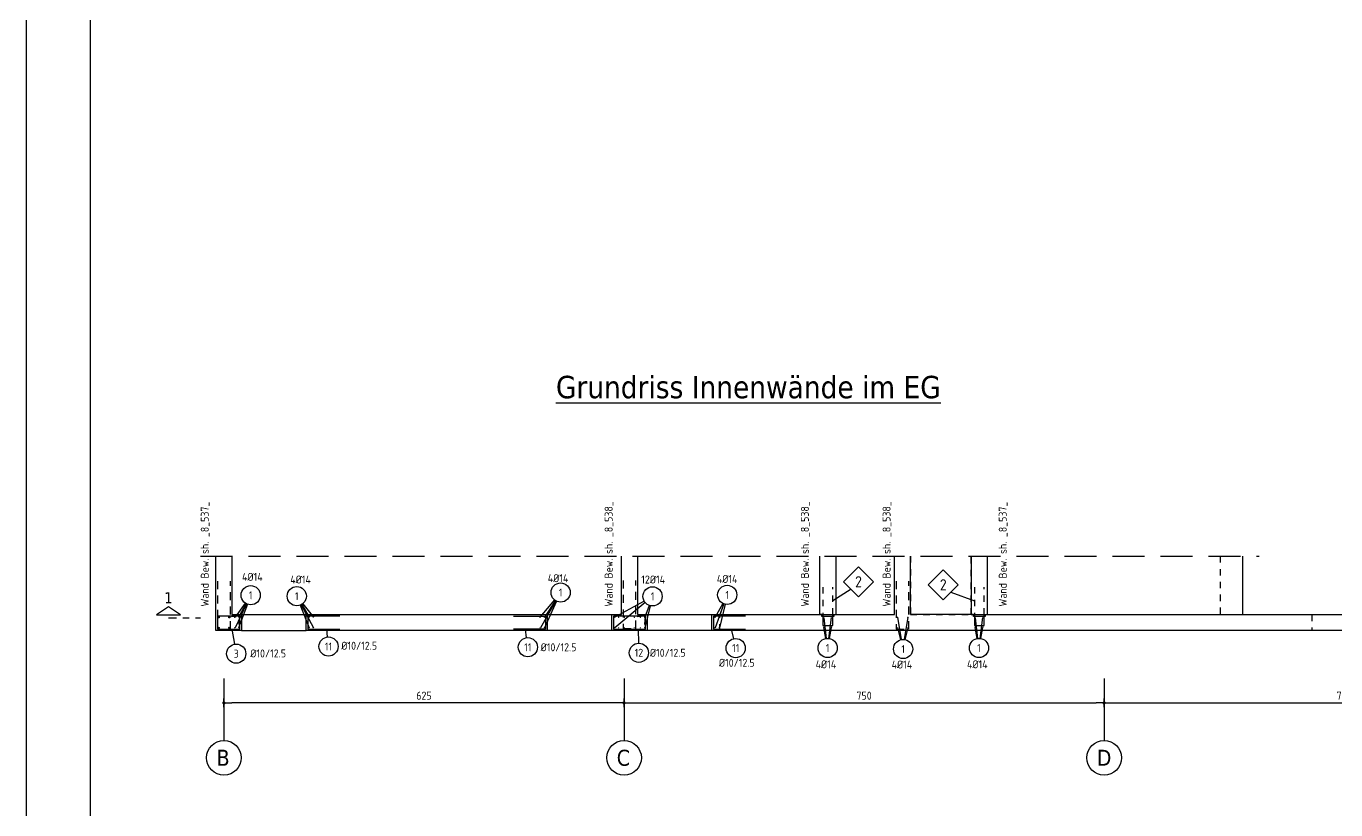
# Model space of a CAD drawing. Extents: x -4 to 84.7, y -5.7 to 50.5.
# Drawn here: x 6 to 26.46, y 16.88 to 29.12 of the extents above; entities that cross this region are included whole.
import ezdxf
from ezdxf.enums import TextEntityAlignment as Align

# ---------------------------------------------------------------- set-up
doc = ezdxf.new("R2010")
doc.units = 0
doc.header["$LTSCALE"] = 0.5
for name, pattern in [('AUSGEZOGEN', [1000.01, 1000, 0.01]), ('DASHDOTSMALL', [1.05, 0.5, -0.25, 0.05, -0.25]), ('DASHEDX2', [1.5, 1, -0.5]), ('HIDDEN', [0.375, 0.25, -0.125]), ('HIDDEN2', [0.187, 0.125, -0.062]), ('PUNKT', [0.175, 0.05, -0.125]), ('STRICHPUNKT2', [0.55, 0.25, -0.125, 0.05, -0.125])]:
    doc.linetypes.add(name, pattern=pattern)
for name, color, linetype in [('1.OG', 7, 'Continuous'), ('ACHSEN', 7, 'Continuous'), ('AFU', 7, 'Continuous'), ('BETON', 7, 'Continuous'), ('DRUEBER', 7, 'Continuous'), ('HBT', 7, 'Continuous'), ('HILFE', 7, 'Continuous'), ('MASSE', 7, 'Continuous'), ('OBJEKT', 7, 'Continuous'), ('RAHMEN', 7, 'Continuous'), ('RND', 7, 'Continuous'), ('RND-1', 7, 'Continuous'), ('SCHNITTE', 7, 'Continuous'), ('SFP_Achsen', 7, 'Continuous'), ('TEXT', 7, 'Continuous')]:
    doc.layers.add(name, color=color, linetype=linetype)
doc.styles.add('helv', font='tahoma.ttf')
doc.styles.add('txt', font='isocp.shx')
doc.linetypes.add('AFU_50K', pattern='A,0.15,["/",Standard,S=0.2,R=0,X=-0.01,Y=-0.1],0.07,["/",Standard,S=0.2,R=0,X=-0.01,Y=-0.1],0.15', length=0.37)
doc.dimstyles.new('DOT_I', dxfattribs={"dimscale": 0.5, "dimtxt": 0.25, "dimasz": 0.25, "dimexe": 0.1, "dimexo": 0.3, "dimgap": 0.1, "dimtad": 1, "dimdec": 3, "dimzin": 3, "dimtxsty": 'txt', "dimblk": 'DOT', "dimblk1": 'DOT', "dimblk2": 'DOT', "dimsah": 1, "dimcen": 0.1, "dimse1": 1, "dimse2": 1, "dimazin": 0, "dimtfac": 1, "dimtdec": 4, "dimtix": 1, "dimtmove": 2, "dimatfit": 3, "dimfxl": 0, "dimtvp": 1, "dimtolj": 1, "dimtzin": 0, "dimarcsym": 0})

# ---------------------------------------------------------------- blocks, each defined once
blk = doc.blocks.new('SCHN-2')
at = {"layer": 'SCHNITTE', "color": 6, "linetype": 'Continuous'}
blk.add_lwpolyline([(0.378, 0.088), (0, 0.34), (-0.378, 0.088)], close=True, dxfattribs=at)
at = {"layer": 'SCHNITTE', "color": 1, "linetype": 'DASHDOTSMALL', "style": 'helv'}
blk.add_attdef('SCHN-2', text='', height=0.35, dxfattribs=at).set_placement((0, 0.45), align=Align.CENTER)
blk = doc.blocks.new('DINA0')
at = {"layer": 'RAHMEN'}
blk.add_line((0, 84.1), (0, 0), dxfattribs=at)
at = {"layer": 'RAHMEN', "color": 5}
blk.add_line((2, 83.6), (2, 0.5), dxfattribs=at)
blk = doc.blocks.new('RND_HIN')
at = {"layer": 'RND', "color": 7, "linetype": 'Continuous'}
blk.add_circle((0, 0), 0.3, dxfattribs=at)
at = {"layer": 'RND', "color": 7, "linetype": 'Continuous', "style": 'txt'}
blk.add_attdef('POSI', text='', height=0.25, dxfattribs=at).set_placement((0, 0), align=Align.MIDDLE)
blk = doc.blocks.new('DOT')
at = {"layer": 'MASSE', "color": 7, "linetype": 'Continuous'}
for p, q in [((0, 0), (-1, 0)), ((0, 0.54), (0, -0.54))]:
    blk.add_line(p, q, dxfattribs=at)
at = {"layer": 'MASSE', "color": 7, "linetype": 'Continuous', "const_width": 0.2}
blk.add_lwpolyline([(-0.1, 0, 1), (0.1, 0, 1)], format="xyb", close=True, dxfattribs=at)
blk = doc.blocks.new('*D25')
at = {"layer": 'Defpoints', "color": 0, "linetype": 'AUSGEZOGEN', "transparency": 16777216}
for p in [(9.09, 18.553), (9.09, 18.553), (15.34, 18.553)]:
    blk.add_point(p, dxfattribs=at)
at = {"layer": 'MASSE', "color": 0, "linetype": 'AUSGEZOGEN', "lineweight": -2, "transparency": 16777216}
blk.add_line((15.215, 18.553), (9.215, 18.553), dxfattribs=at)
at = {"layer": 'MASSE', "color": 0, "linetype": 'AUSGEZOGEN', "lineweight": -2, "transparency": 16777216, "xscale": 0.125, "yscale": 0.125, "zscale": 0.125, "rotation": 180}
blk.add_blockref('DOT', (9.09, 18.553), dxfattribs=at)
at = {"layer": 'MASSE', "color": 0, "linetype": 'AUSGEZOGEN', "lineweight": -2, "transparency": 16777216, "xscale": 0.125, "yscale": 0.125, "zscale": 0.125}
blk.add_blockref('DOT', (15.34, 18.553), dxfattribs=at)
at = {"layer": 'MASSE', "color": 0, "linetype": 'AUSGEZOGEN', "transparency": 16777216, "insert": (12.215, 18.666), "char_height": 0.125, "attachment_point": 5, "style": 'txt'}
blk.add_mtext('\\A1;625', dxfattribs=at)
blk = doc.blocks.new('*D26')
at = {"layer": 'Defpoints', "color": 0, "linetype": 'AUSGEZOGEN', "transparency": 16777216}
for p in [(15.34, 18.553), (22.84, 18.553), (22.84, 18.553)]:
    blk.add_point(p, dxfattribs=at)
at = {"layer": 'MASSE', "color": 0, "linetype": 'AUSGEZOGEN', "lineweight": -2, "transparency": 16777216}
blk.add_line((15.465, 18.553), (22.715, 18.553), dxfattribs=at)
at = {"layer": 'MASSE', "color": 0, "linetype": 'AUSGEZOGEN', "lineweight": -2, "transparency": 16777216, "xscale": 0.125, "yscale": 0.125, "zscale": 0.125, "rotation": 180}
blk.add_blockref('DOT', (15.34, 18.553), dxfattribs=at)
at = {"layer": 'MASSE', "color": 0, "linetype": 'AUSGEZOGEN', "lineweight": -2, "transparency": 16777216, "xscale": 0.125, "yscale": 0.125, "zscale": 0.125}
blk.add_blockref('DOT', (22.84, 18.553), dxfattribs=at)
at = {"layer": 'MASSE', "color": 0, "linetype": 'AUSGEZOGEN', "transparency": 16777216, "insert": (19.09, 18.666), "char_height": 0.125, "attachment_point": 5, "style": 'txt'}
blk.add_mtext('\\A1;750', dxfattribs=at)
blk = doc.blocks.new('*D27')
at = {"layer": 'Defpoints', "color": 0, "linetype": 'AUSGEZOGEN', "transparency": 16777216}
for p in [(22.84, 18.553), (30.34, 18.553), (30.34, 18.553)]:
    blk.add_point(p, dxfattribs=at)
at = {"layer": 'MASSE', "color": 0, "linetype": 'AUSGEZOGEN', "lineweight": -2, "transparency": 16777216}
blk.add_line((22.965, 18.553), (30.215, 18.553), dxfattribs=at)
at = {"layer": 'MASSE', "color": 0, "linetype": 'AUSGEZOGEN', "lineweight": -2, "transparency": 16777216, "xscale": 0.125, "yscale": 0.125, "zscale": 0.125, "rotation": 180}
blk.add_blockref('DOT', (22.84, 18.553), dxfattribs=at)
at = {"layer": 'MASSE', "color": 0, "linetype": 'AUSGEZOGEN', "lineweight": -2, "transparency": 16777216, "xscale": 0.125, "yscale": 0.125, "zscale": 0.125}
blk.add_blockref('DOT', (30.34, 18.553), dxfattribs=at)
at = {"layer": 'MASSE', "color": 0, "linetype": 'AUSGEZOGEN', "transparency": 16777216, "insert": (26.59, 18.666), "char_height": 0.125, "attachment_point": 5, "style": 'txt'}
blk.add_mtext('\\A1;750', dxfattribs=at)

msp = doc.modelspace()

# ---------------------------------------------------------------- linework, layer by layer
at = {"layer": '1.OG', "color": 7, "linetype": 'PUNKT', "lineweight": -2}
for p, q in [((8.9655, 19.6818), (8.9655, 20.844)), ((9.2155, 20.844), (9.2155, 19.9318)), ((15.3005, 19.9318), (15.3005, 20.844)), ((15.5505, 20.844), (15.5505, 19.9318)), ((18.4005, 19.9318), (18.4005, 20.844)), ((21.0155, 20.844), (21.0155, 19.9318)), ((9.2155, 19.9318), (9.3655, 19.9318)), ((9.3655, 19.9318), (9.3655, 19.6818)), ((15.1505, 19.6818), (15.1505, 19.9318)), ((15.1505, 19.9318), (15.3005, 19.9318)), ((15.5505, 19.9318), (15.7005, 19.9318)), ((15.7005, 19.9318), (15.7005, 19.6818)), ((16.8355, 19.6818), (16.8355, 19.9318)), ((16.8355, 19.9318), (18.4005, 19.9318)), ((21.0155, 19.9318), (26.0855, 19.9318)), ((26.0855, 19.9318), (26.0855, 19.6818)), ((9.3655, 19.6818), (8.9655, 19.6818)), ((15.7005, 19.6818), (15.1505, 19.6818)), ((26.0855, 19.6818), (16.8355, 19.6818))]:
    msp.add_line(p, q, dxfattribs=at)
at = {"layer": '1.OG', "color": 7, "linetype": 'PUNKT'}
for p, q in [((18.4005, 19.9318), (18.6505, 19.9318)), ((20.7655, 19.9318), (21.0155, 19.9318))]:
    msp.add_line(p, q, dxfattribs=at)
at = {"layer": '1.OG', "color": 7, "linetype": 'PUNKT', "lineweight": -2}
for points in [[(18.6505, 19.9318), (19.5655, 19.9318), (19.5655, 20.844)], [(18.6505, 20.844), (18.6505, 19.9318)], [(19.8155, 20.844), (19.8155, 19.9318), (20.7655, 19.9318)], [(20.7655, 19.9318), (20.7655, 20.844)]]:
    msp.add_lwpolyline(points, dxfattribs=at)
msp.add_lwpolyline([(10.3755, 19.9318), (14.1405, 19.9318), (14.1405, 19.6818), (10.3755, 19.6818)], close=True, dxfattribs=at)
at = {"layer": 'ACHSEN', "color": 140, "linetype": 'AUSGEZOGEN'}
for p, q in [((9.0905, 18.9339), (9.0905, 17.9656)), ((15.3405, 18.9339), (15.3405, 17.9656)), ((22.8405, 18.9339), (22.8405, 17.9656))]:
    msp.add_line(p, q, dxfattribs=at)
at = {"layer": 'AFU', "color": 8, "linetype": 'AFU_50K'}
for p, q in [((18.4004, 19.9318), (18.6504, 19.9318)), ((20.7654, 19.9318), (21.0154, 19.9318))]:
    msp.add_line(p, q, dxfattribs=at)
at = {"layer": 'BETON', "color": 6, "linetype": 'AUSGEZOGEN', "lineweight": -2}
for p, q in [((8.9655, 19.6818), (8.9655, 20.844)), ((9.2155, 20.844), (9.2155, 19.9318)), ((15.3005, 19.9318), (15.3005, 20.844)), ((15.5505, 20.844), (15.5505, 19.9318)), ((18.4005, 19.9318), (18.4005, 20.844)), ((18.6505, 20.844), (18.6505, 19.9318)), ((19.5655, 19.9318), (19.5655, 20.844)), ((19.8155, 19.9318), (19.8155, 20.844)), ((20.7655, 20.844), (20.7655, 19.9318)), ((21.0155, 20.844), (21.0155, 19.9318)), ((9.2155, 19.9318), (9.3652, 19.9318)), ((9.3652, 19.9318), (9.3652, 19.6818)), ((10.3755, 19.9318), (14.1405, 19.9318)), ((10.3755, 19.6818), (10.3755, 19.9318)), ((14.1405, 19.9318), (14.1405, 19.6818)), ((15.1505, 19.6818), (15.1505, 19.9318)), ((15.1505, 19.9318), (15.3005, 19.9318)), ((15.5505, 19.9318), (15.7005, 19.9318)), ((15.7005, 19.9318), (15.7005, 19.6818)), ((16.7105, 19.6818), (16.7105, 19.9318)), ((16.7105, 19.9318), (18.4005, 19.9318)), ((18.6505, 19.9318), (19.5655, 19.9318)), ((20.7655, 19.9318), (19.8155, 19.9318)), ((21.0155, 19.9318), (29.6355, 19.9318)), ((9.3652, 19.6818), (8.9655, 19.6818)), ((14.1405, 19.6818), (10.3755, 19.6818)), ((15.7005, 19.6818), (15.1505, 19.6818)), ((29.6355, 19.6818), (16.7105, 19.6818))]:
    msp.add_line(p, q, dxfattribs=at)
at = {"layer": 'DRUEBER', "color": 7, "linetype": 'HIDDEN2'}
for p, q in [((18.4004, 19.9318), (18.6504, 19.9318)), ((18.4004, 19.9318), (18.6504, 19.9318)), ((18.4005, 19.9318), (18.6505, 19.9318)), ((20.7654, 19.9318), (21.0154, 19.9318)), ((20.7654, 19.9318), (21.0154, 19.9318)), ((20.7655, 19.9318), (21.0155, 19.9318))]:
    msp.add_line(p, q, dxfattribs=at)
at = {"layer": 'HBT', "color": 102, "linetype": 'AUSGEZOGEN'}
for p, q in [((18.4324, 19.9318), (18.4004, 19.9318)), ((18.6184, 19.9318), (18.6504, 19.9318)), ((20.7974, 19.9318), (20.7654, 19.9318)), ((20.9834, 19.9318), (21.0154, 19.9318))]:
    msp.add_line(p, q, dxfattribs=at)
at = {"layer": 'HBT', "color": 1, "linetype": 'Continuous'}
for points in [[(18.7698, 20.4455), (19.0032, 20.6789), (19.2365, 20.4455), (19.0032, 20.2122)], [(20.0935, 20.3978), (20.3268, 20.6312), (20.5602, 20.3978), (20.3268, 20.1645)]]:
    msp.add_lwpolyline(points, close=True, dxfattribs=at)
at = {"layer": 'HBT', "color": 1, "linetype": 'HIDDEN2'}
for points in [[(18.4484, 20.3618), (18.4484, 19.9318), (18.4484, 19.9018)], [(18.6024, 19.9018), (18.6024, 19.9318), (18.6024, 20.3618)], [(20.8134, 20.3618), (20.8134, 19.9318), (20.8134, 19.9018)], [(20.9674, 19.9018), (20.9674, 19.9318), (20.9674, 20.3618)], [(18.4484, 19.9018), (18.4484, 19.7618), (18.6024, 19.7618), (18.6024, 19.9018)], [(20.8134, 19.9018), (20.8134, 19.7618), (20.9674, 19.7618), (20.9674, 19.9018)]]:
    msp.add_lwpolyline(points, dxfattribs=at)
at = {"layer": 'HBT', "color": 102, "linetype": 'AUSGEZOGEN'}
for points in [[(18.6184, 19.9318), (18.6184, 19.9018), (18.4324, 19.9018), (18.4324, 19.9318)], [(20.9834, 19.9318), (20.9834, 19.9018), (20.7974, 19.9018), (20.7974, 19.9318)]]:
    msp.add_lwpolyline(points, dxfattribs=at)
at = {"layer": 'HBT', "color": 1, "linetype": 'AUSGEZOGEN'}
for points in [[(18.4484, 19.9018), (18.4484, 19.7618), (18.6024, 19.7618), (18.6024, 19.9018)], [(20.8134, 19.9018), (20.8134, 19.7618), (20.9674, 19.7618), (20.9674, 19.9018)]]:
    msp.add_lwpolyline(points, dxfattribs=at)
at = {"layer": 'HILFE', "color": 102, "linetype": 'DASHEDX2'}
msp.add_line((8.7228, 20.844), (25.264, 20.844), dxfattribs=at)
at = {"layer": 'HILFE', "color": 102, "linetype": 'AUSGEZOGEN'}
for p, q in [((18.8865, 20.3288), (18.6024, 20.1468)), ((20.4435, 20.2811), (20.8134, 20.1468))]:
    msp.add_line(p, q, dxfattribs=at)
at = {"layer": 'OBJEKT', "color": 7, "linetype": 'HIDDEN2'}
msp.add_line((24.653, 20.844), (24.653, 19.9318), dxfattribs=at)
at = {"layer": 'OBJEKT', "color": 7, "linetype": 'AUSGEZOGEN'}
for p, q in [((25.003, 20.844), (25.003, 19.9318)), ((9.3652, 19.9318), (10.3755, 19.9318)), ((14.1405, 19.9318), (15.1505, 19.9318)), ((15.7005, 19.9318), (16.7105, 19.9318)), ((9.3652, 19.6818), (10.3755, 19.6818)), ((15.1505, 19.6818), (14.1405, 19.6818)), ((16.7105, 19.6818), (15.7005, 19.6818))]:
    msp.add_line(p, q, dxfattribs=at)
at = {"layer": 'RND', "color": 102, "linetype": 'AUSGEZOGEN'}
for p, q in [((9.4217, 20.113), (9.2633, 19.8907)), ((9.4437, 20.1), (9.2633, 19.7252)), ((9.4361, 20.1039), (9.3182, 19.8907)), ((9.4562, 20.0946), (9.3182, 19.7252)), ((10.2831, 20.0806), (10.4239, 19.7252)), ((10.2978, 20.0873), (10.4888, 19.7252)), ((10.3046, 20.0911), (10.4239, 19.8907)), ((10.321, 20.1025), (10.4888, 19.8907)), ((14.2532, 20.1625), (14.0239, 19.8907)), ((14.2754, 20.147), (14.0339, 19.7252)), ((14.2682, 20.1514), (14.0989, 19.8907)), ((14.2878, 20.1406), (14.0989, 19.7252)), ((15.6552, 20.1442), (15.1956, 19.8907)), ((15.6713, 20.1207), (15.1956, 19.7252)), ((15.7344, 20.076), (15.6657, 19.8907)), ((15.7508, 20.0709), (15.6657, 19.7252)), ((16.8818, 20.1075), (16.7653, 19.8907)), ((16.9014, 20.0987), (16.7653, 19.7252)), ((16.8995, 20.0995), (16.8203, 19.8907)), ((16.918, 20.0938), (16.8303, 19.7252)), ((18.5035, 19.5602), (18.4665, 19.8811)), ((18.54, 19.56), (18.5822, 19.8861)), ((19.6751, 19.5423), (19.6157, 19.8907)), ((19.7234, 19.5427), (19.7777, 19.8907)), ((20.8685, 19.5602), (20.8315, 19.8811)), ((20.905, 19.56), (20.9472, 19.8861)), ((9.2585, 19.4698), (9.2196, 19.7068)), ((10.7104, 19.5827), (10.6988, 19.7068)), ((13.819, 19.5711), (13.8018, 19.7068)), ((15.5695, 19.4856), (15.5645, 19.7068)), ((17.0533, 19.5558), (17.0202, 19.7068)), ((18.4935, 19.5587), (18.4615, 19.7326)), ((18.5489, 19.5585), (18.5822, 19.7326)), ((19.6631, 19.5398), (19.6157, 19.7252)), ((19.7345, 19.5405), (19.7777, 19.7252)), ((20.8585, 19.5587), (20.8265, 19.7326)), ((20.9139, 19.5585), (20.9472, 19.7326))]:
    msp.add_line(p, q, dxfattribs=at)
at = {"layer": 'RND', "color": 7, "linetype": 'HIDDEN'}
for points in [[(15.3255, 20.464), (15.3255, 19.714), (15.5255, 19.714), (15.5255, 20.464)], [(8.9905, 20.4568), (8.9905, 19.7068), (9.1905, 19.7068), (9.1905, 20.4568)], [(19.5905, 20.4569), (19.5905, 19.7069), (19.7905, 19.7069), (19.7905, 20.4569)]]:
    msp.add_lwpolyline(points, dxfattribs=at)
at = {"layer": 'RND', "color": 7, "linetype": 'AUSGEZOGEN', "const_width": 0.01}
for points in [[(9.2533, 19.8907, 1), (9.2633, 19.8907, 1)], [(9.3182, 19.8907, 1), (9.3282, 19.8907, 1)], [(10.4139, 19.8907, 1), (10.4239, 19.8907, 1)], [(10.4788, 19.8907, 1), (10.4888, 19.8907, 1)], [(14.0239, 19.8907, 1), (14.0339, 19.8907, 1)], [(14.0889, 19.8907, 1), (14.0989, 19.8907, 1)], [(15.1856, 19.8907, 1), (15.1956, 19.8907, 1)], [(15.2505, 19.8907, 1), (15.2605, 19.8907, 1)], [(15.3409, 19.8907, 1), (15.3509, 19.8907, 1)], [(15.4951, 19.8907, 1), (15.5051, 19.8907, 1)], [(15.5908, 19.8907, 1), (15.6008, 19.8907, 1)], [(15.6557, 19.8907, 1), (15.6657, 19.8907, 1)], [(16.7553, 19.8907, 1), (16.7653, 19.8907, 1)], [(16.8203, 19.8907, 1), (16.8303, 19.8907, 1)], [(18.4565, 19.8811, 1), (18.4665, 19.8811, 1)], [(18.5772, 19.8811, 1), (18.5872, 19.8811, 1)], [(19.6057, 19.8907, 1), (19.6157, 19.8907, 1)], [(19.7677, 19.8907, 1), (19.7777, 19.8907, 1)], [(20.8215, 19.8811, 1), (20.8315, 19.8811, 1)], [(20.9422, 19.8811, 1), (20.9522, 19.8811, 1)], [(9.2533, 19.7252, 1), (9.2633, 19.7252, 1)], [(9.3182, 19.7252, 1), (9.3282, 19.7252, 1)], [(10.4139, 19.7252, 1), (10.4239, 19.7252, 1)], [(10.4788, 19.7252, 1), (10.4888, 19.7252, 1)], [(14.0239, 19.7252, 1), (14.0339, 19.7252, 1)], [(14.0889, 19.7252, 1), (14.0989, 19.7252, 1)], [(15.1856, 19.7252, 1), (15.1956, 19.7252, 1)], [(15.2505, 19.7252, 1), (15.2605, 19.7252, 1)], [(15.3409, 19.7252, 1), (15.3509, 19.7252, 1)], [(15.4951, 19.7252, 1), (15.5051, 19.7252, 1)], [(15.5908, 19.7252, 1), (15.6008, 19.7252, 1)], [(15.6557, 19.7252, 1), (15.6657, 19.7252, 1)], [(16.7553, 19.7252, 1), (16.7653, 19.7252, 1)], [(16.8203, 19.7252, 1), (16.8303, 19.7252, 1)], [(18.4565, 19.7376, 1), (18.4665, 19.7376, 1)], [(18.5772, 19.7376, 1), (18.5872, 19.7376, 1)], [(19.6057, 19.7252, 1), (19.6157, 19.7252, 1)], [(19.7677, 19.7252, 1), (19.7777, 19.7252, 1)], [(20.8215, 19.7376, 1), (20.8315, 19.7376, 1)], [(20.9422, 19.7376, 1), (20.9522, 19.7376, 1)]]:
    msp.add_lwpolyline(points, format="xyb", close=True, dxfattribs=at)
at = {"layer": 'RND', "color": 7, "linetype": 'AUSGEZOGEN'}
for centre in [(9.0074, 19.8907), (9.1744, 19.8907), (9.0074, 19.7252), (9.1744, 19.7252)]:
    msp.add_circle(centre, 0.01, dxfattribs=at)
at = {"layer": 'RND-1', "color": 1, "linetype": 'AUSGEZOGEN'}
for points in [[(9.3291, 19.7773), (9.3405, 19.9068), (8.9905, 19.9068), (8.9905, 19.7068), (9.3405, 19.7068), (9.3405, 19.9068), (9.2109, 19.8955)], [(10.9005, 19.9068), (10.4005, 19.9068), (10.4005, 19.7068), (10.9005, 19.7068)], [(13.6155, 19.9068), (14.1155, 19.9068), (14.1155, 19.7068), (13.6155, 19.7068)], [(15.6641, 19.7773), (15.6755, 19.9068), (15.1755, 19.9068), (15.1755, 19.7068), (15.6755, 19.7068), (15.6755, 19.9068), (15.5459, 19.8955)], [(17.2355, 19.9068), (16.7355, 19.9068), (16.7355, 19.7068), (17.2355, 19.7068)]]:
    msp.add_lwpolyline(points, dxfattribs=at)
at = {"layer": 'SCHNITTE', "color": 6, "linetype": 'STRICHPUNKT2'}
msp.add_line((8.2236, 19.8823), (8.7236, 19.8823), dxfattribs=at)
at = {"layer": 'SFP_Achsen', "color": 7, "linetype": 'AUSGEZOGEN'}
for centre in [(9.0905, 17.6951), (15.3405, 17.6951), (22.8405, 17.6951)]:
    msp.add_circle(centre, 0.2705, dxfattribs=at)

# ---------------------------------------------------------------- block references
at = {"layer": 'RAHMEN', "color": 7, "linetype": 'AUSGEZOGEN', "xscale": 0.5, "yscale": 0.5, "zscale": 0.5}
msp.add_blockref('DINA0', (6.0012, 1.4073), dxfattribs=at)
at = {"layer": 'RND', "color": 7, "linetype": 'AUSGEZOGEN', "xscale": 0.5, "yscale": 0.5, "zscale": 0.5}
for p, values in [((9.5087, 20.2351), {'POSI': '1'}), ((10.2278, 20.22), {'POSI': '1'}), ((14.3499, 20.2772), {'POSI': '1'}), ((15.7866, 20.2166), {'POSI': '1'}), ((16.9527, 20.2397), {'POSI': '1'}), ((9.2828, 19.3218), {'POSI': '3'}), ((10.7242, 19.4333), {'POSI': '11'}), ((13.8379, 19.4223), {'POSI': '11'}), ((15.5729, 19.3356), {'POSI': '12'}), ((17.0853, 19.4093), {'POSI': '11'}), ((18.5207, 19.4112), {'POSI': '1'}), ((19.7003, 19.3944), {'POSI': '1'}), ((20.8857, 19.4112), {'POSI': '1'})]:
    msp.add_blockref('RND_HIN', p, dxfattribs=at).add_auto_attribs(values)
at = {"layer": 'SCHNITTE', "color": 6, "linetype": 'STRICHPUNKT2', "xscale": 0.5, "yscale": 0.5, "zscale": 0.5}
msp.add_blockref('SCHN-2', (8.2236, 19.8823), dxfattribs=at).add_auto_attribs({'SCHN-2': '1'})

# ---------------------------------------------------------------- texts
at = {"layer": 'HBT', "color": 1, "linetype": 'Continuous', "style": 'txt'}
for p in [(19.0032, 20.3575), (20.3268, 20.3098)]:
    msp.add_attdef('2', text='?', height=0.175, dxfattribs=at).set_placement(p, align=Align.CENTER)
at = {"layer": 'SFP_Achsen', "color": 6, "linetype": 'AUSGEZOGEN', "style": 'helv'}
for s, p in [('B', (8.9764, 17.5707)), ('C', (15.2264, 17.5707)), ('D', (22.7264, 17.5707))]:
    msp.add_text(s, height=0.25, dxfattribs=at).set_placement(p)
at = {"layer": 'TEXT', "color": 5, "linetype": 'AUSGEZOGEN', "style": 'helv'}
msp.add_text('%%UGrundriss Innenwände im EG%%U ', height=0.35, dxfattribs=at).set_placement((14.2767, 23.312))
at = {"layer": 'TEXT', "color": 7, "linetype": 'AUSGEZOGEN', "style": 'txt'}
for s, p in [('Wand Bew. sh. _8_537_', (8.8534, 20.0566)), ('Wand Bew. sh. _8_538_', (15.1626, 20.0566)), ('Wand Bew. sh. _8_538_', (18.2281, 20.0566)), ('Wand Bew. sh. _8_538_', (19.5042, 20.0566)), ('Wand Bew. sh. _8_537_', (21.319, 20.0566))]:
    msp.add_text(s, height=0.125, rotation=90, dxfattribs=at).set_placement(p)
for s, p in [('4%%C14', (9.3732, 20.459)), ('4%%C14', (10.1264, 20.4175)), ('4%%C14', (14.1487, 20.4382)), ('12%%C14', (15.6103, 20.4174)), ('4%%C14', (16.7897, 20.4263)), ('%%C10/12.5', (10.9237, 19.3834)), ('%%C10/12.5', (14.0376, 19.3594)), ('%%C10/12.5', (9.5012, 19.263)), ('%%C10/12.5', (15.7441, 19.2726)), ('%%C10/12.5', (16.8224, 19.1167)), ('4%%C14', (18.333, 19.0931)), ('4%%C14', (19.5207, 19.0891)), ('4%%C14', (20.698, 19.0931))]:
    msp.add_text(s, height=0.125, dxfattribs=at).set_placement(p)

# ---------------------------------------------------------------- dimensions: what is measured, and where the dimension line sits
at = {"layer": 'MASSE', "color": 7, "linetype": 'AUSGEZOGEN'}
for base, p1, p2, picture, middle in [((9.0905, 18.5532), (15.3405, 18.5532), (9.0905, 18.5532), '*D25', (12.2155, 18.6657)), ((22.8405, 18.5532), (15.3405, 18.5532), (22.8405, 18.5532), '*D26', (19.0905, 18.6657)), ((30.3405, 18.5532), (22.8405, 18.5532), (30.3405, 18.5532), '*D27', (26.5905, 18.6657))]:
    dim = msp.add_linear_dim(base=base, p1=p1, p2=p2, dimstyle='DOT_I', override={"dimdec": 0, "dimlfac": 100}, dxfattribs=at)
    dim.commit()
    dim.dimension.update_dxf_attribs({"geometry": picture, "text_midpoint": middle})

doc.saveas('drawing.dxf')
